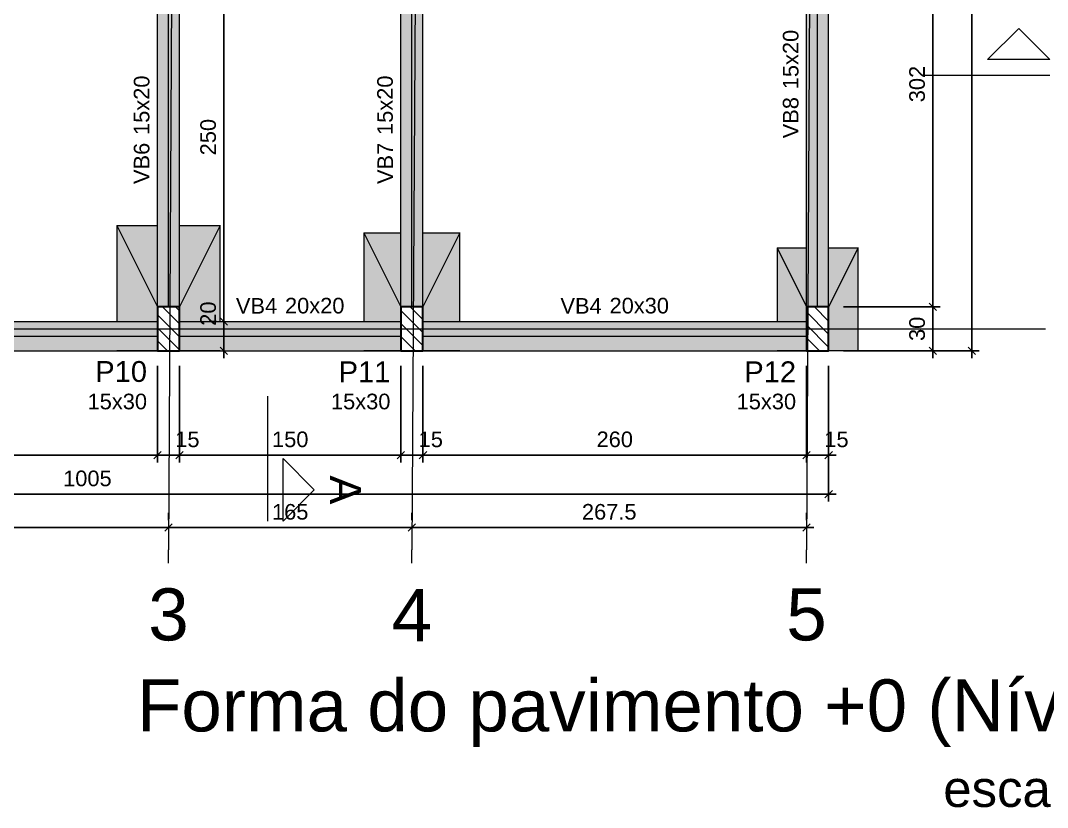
# Model space of a CAD drawing. Header units: inches. Extents: x -52 to 802, y -168 to 85.
# Drawn here: x 31.26 to 45.19, y 0.43 to 11.1 of the extents above; entities that cross this region are included whole.
import ezdxf

# ---------------------------------------------------------------- set-up
doc = ezdxf.new("R2010")
doc.units = ezdxf.units.IN
doc.header["$MEASUREMENT"] = 0
doc.linetypes.add('DOT2', pattern=[3.175, 0, -3.175])
for name, color, linetype, lineweight in [('FO-Cortes', 9, 'Continuous', 5), ('FO-Cotas', 5, 'Continuous', 5), ('FO-Eixos', 5, 'Continuous', 5), ('FO-Hachura das sapatas', 43, 'Continuous', 5), ('FO-Hachura pilar que passa', 19, 'Continuous', 5), ('FO-Hachura viga', 43, 'Continuous', 5), ('FO-Pilares', 4, 'Continuous', 30), ('FO-Seção das fundações', 9, 'Continuous', 5), ('FO-Textos das vigas', 7, 'Continuous', 5), ('FO-Textos dos pilares', 7, 'Continuous', 5), ('FO-Títulos', 1, 'Continuous', 20), ('FO-Vigas', 1, 'Continuous', 20), ('LC-Cotas', 7, 'Continuous', 5), ('LC-Eixos', 9, 'Continuous', 5), ('LC-Textos', 3, 'Continuous', 20)]:
    doc.layers.add(name, color=color, linetype=linetype, lineweight=lineweight)
doc.styles.add('Arial', font='arial.ttf')
doc.styles.get("Standard").update_dxf_attribs({"font": 'arial.ttf'})
doc.dimstyles.new('UM_50.000000', dxfattribs={"dimtxt": 0.18, "dimasz": 0.1, "dimexe": 0.1, "dimexo": 0.2, "dimgap": 0, "dimtad": 1, "dimtih": 1, "dimtoh": 1, "dimdec": 1, "dimlfac": 50, "dimzin": 0, "dimdsep": 46, "dimtxsty": 'Standard', "dimcen": 0.09, "dimdle": 0.1, "dimadec": 1, "dimazin": 2, "dimtfac": 1, "dimtdec": 4, "dimtofl": 0, "dimtmove": 0, "dimatfit": 3, "dimfxl": 1, "dimtolj": 1, "dimarcsym": 0})
pattern_1 = [(135, (22.11969, 6.61892), (-0.08838835, -0.08838835), [])]

# ---------------------------------------------------------------- blocks, each defined once
blk = doc.blocks.new('_Oblique')
at = {"color": 0, "linetype": 'ByBlock', "lineweight": -2}
blk.add_line((-0.5, -0.5), (0.5, 0.5), dxfattribs=at)
blk = doc.blocks.new('*D56')
at = {"layer": 'Defpoints', "color": 0, "transparency": 16777216}
for p in [(22.42, 6.619), (33.12, 6.619), (33.12, 5.207)]:
    blk.add_point(p, dxfattribs=at)
at = {"layer": 'FO-Cotas', "color": 0, "lineweight": -2, "transparency": 16777216}
for p, q in [((22.42, 6.419), (22.42, 5.107)), ((33.12, 6.419), (33.12, 5.107)), ((22.32, 5.207), (33.22, 5.207))]:
    blk.add_line(p, q, dxfattribs=at)
at = {"layer": 'FO-Cotas', "color": 0, "lineweight": -2, "transparency": 16777216, "xscale": 0.1, "yscale": 0.1, "zscale": 0.1, "rotation": 180}
blk.add_blockref('_Oblique', (22.42, 5.207), dxfattribs=at)
at = {"layer": 'FO-Cotas', "color": 0, "lineweight": -2, "transparency": 16777216, "xscale": 0.1, "yscale": 0.1, "zscale": 0.1}
blk.add_blockref('_Oblique', (33.12, 5.207), dxfattribs=at)
at = {"layer": 'FO-Cotas', "transparency": 16777216, "insert": (27.77, 5.419), "char_height": 0.2118, "attachment_point": 5, "rotation": 0.0057, "style": 'Arial'}
blk.add_mtext('\\A1;535', dxfattribs=at)
blk = doc.blocks.new('*D57')
at = {"layer": 'Defpoints', "color": 0, "transparency": 16777216}
for p in [(33.12, 6.619), (33.42, 6.619), (33.42, 5.207)]:
    blk.add_point(p, dxfattribs=at)
at = {"layer": 'FO-Cotas', "color": 0, "lineweight": -2, "transparency": 16777216}
for p, q in [((33.12, 6.419), (33.12, 5.107)), ((33.42, 6.419), (33.42, 5.107)), ((33.02, 5.207), (33.52, 5.207))]:
    blk.add_line(p, q, dxfattribs=at)
at = {"layer": 'FO-Cotas', "color": 0, "lineweight": -2, "transparency": 16777216, "xscale": 0.1, "yscale": 0.1, "zscale": 0.1, "rotation": 180}
blk.add_blockref('_Oblique', (33.12, 5.207), dxfattribs=at)
at = {"layer": 'FO-Cotas', "color": 0, "lineweight": -2, "transparency": 16777216, "xscale": 0.1, "yscale": 0.1, "zscale": 0.1}
blk.add_blockref('_Oblique', (33.42, 5.207), dxfattribs=at)
at = {"layer": 'FO-Cotas', "transparency": 16777216, "insert": (33.526, 5.419), "char_height": 0.2118, "attachment_point": 5, "rotation": 0.0057, "style": 'Arial'}
blk.add_mtext('\\A1;15', dxfattribs=at)
blk = doc.blocks.new('*D58')
at = {"layer": 'Defpoints', "color": 0, "transparency": 16777216}
for p in [(33.42, 6.619), (36.42, 6.619), (36.42, 5.207)]:
    blk.add_point(p, dxfattribs=at)
at = {"layer": 'FO-Cotas', "color": 0, "lineweight": -2, "transparency": 16777216}
for p, q in [((33.42, 6.419), (33.42, 5.107)), ((36.42, 6.419), (36.42, 5.107)), ((33.32, 5.207), (36.52, 5.207))]:
    blk.add_line(p, q, dxfattribs=at)
at = {"layer": 'FO-Cotas', "color": 0, "lineweight": -2, "transparency": 16777216, "xscale": 0.1, "yscale": 0.1, "zscale": 0.1, "rotation": 180}
blk.add_blockref('_Oblique', (33.42, 5.207), dxfattribs=at)
at = {"layer": 'FO-Cotas', "color": 0, "lineweight": -2, "transparency": 16777216, "xscale": 0.1, "yscale": 0.1, "zscale": 0.1}
blk.add_blockref('_Oblique', (36.42, 5.207), dxfattribs=at)
at = {"layer": 'FO-Cotas', "transparency": 16777216, "insert": (34.92, 5.419), "char_height": 0.2118, "attachment_point": 5, "rotation": 0.0057, "style": 'Arial'}
blk.add_mtext('\\A1;150', dxfattribs=at)
blk = doc.blocks.new('*D59')
at = {"layer": 'Defpoints', "color": 0, "transparency": 16777216}
for p in [(36.42, 6.619), (36.72, 6.619), (36.72, 5.207)]:
    blk.add_point(p, dxfattribs=at)
at = {"layer": 'FO-Cotas', "color": 0, "lineweight": -2, "transparency": 16777216}
for p, q in [((36.42, 6.419), (36.42, 5.107)), ((36.72, 6.419), (36.72, 5.107)), ((36.32, 5.207), (36.82, 5.207))]:
    blk.add_line(p, q, dxfattribs=at)
at = {"layer": 'FO-Cotas', "color": 0, "lineweight": -2, "transparency": 16777216, "xscale": 0.1, "yscale": 0.1, "zscale": 0.1, "rotation": 180}
blk.add_blockref('_Oblique', (36.42, 5.207), dxfattribs=at)
at = {"layer": 'FO-Cotas', "color": 0, "lineweight": -2, "transparency": 16777216, "xscale": 0.1, "yscale": 0.1, "zscale": 0.1}
blk.add_blockref('_Oblique', (36.72, 5.207), dxfattribs=at)
at = {"layer": 'FO-Cotas', "transparency": 16777216, "insert": (36.826, 5.419), "char_height": 0.2118, "attachment_point": 5, "rotation": 0.0057, "style": 'Arial'}
blk.add_mtext('\\A1;15', dxfattribs=at)
blk = doc.blocks.new('*D60')
at = {"layer": 'Defpoints', "color": 0, "transparency": 16777216}
for p in [(36.72, 6.619), (41.92, 6.619), (41.92, 5.207)]:
    blk.add_point(p, dxfattribs=at)
at = {"layer": 'FO-Cotas', "color": 0, "lineweight": -2, "transparency": 16777216}
for p, q in [((36.72, 6.419), (36.72, 5.107)), ((41.92, 6.419), (41.92, 5.107)), ((36.62, 5.207), (42.02, 5.207))]:
    blk.add_line(p, q, dxfattribs=at)
at = {"layer": 'FO-Cotas', "color": 0, "lineweight": -2, "transparency": 16777216, "xscale": 0.1, "yscale": 0.1, "zscale": 0.1, "rotation": 180}
blk.add_blockref('_Oblique', (36.72, 5.207), dxfattribs=at)
at = {"layer": 'FO-Cotas', "color": 0, "lineweight": -2, "transparency": 16777216, "xscale": 0.1, "yscale": 0.1, "zscale": 0.1}
blk.add_blockref('_Oblique', (41.92, 5.207), dxfattribs=at)
at = {"layer": 'FO-Cotas', "transparency": 16777216, "insert": (39.32, 5.419), "char_height": 0.2118, "attachment_point": 5, "rotation": 0.0057, "style": 'Arial'}
blk.add_mtext('\\A1;260', dxfattribs=at)
blk = doc.blocks.new('*D61')
at = {"layer": 'Defpoints', "color": 0, "transparency": 16777216}
for p in [(41.92, 6.619), (42.22, 6.619), (42.22, 5.207)]:
    blk.add_point(p, dxfattribs=at)
at = {"layer": 'FO-Cotas', "color": 0, "lineweight": -2, "transparency": 16777216}
for p, q in [((41.92, 6.419), (41.92, 5.107)), ((42.22, 6.419), (42.22, 5.107)), ((41.82, 5.207), (42.32, 5.207))]:
    blk.add_line(p, q, dxfattribs=at)
at = {"layer": 'FO-Cotas', "color": 0, "lineweight": -2, "transparency": 16777216, "xscale": 0.1, "yscale": 0.1, "zscale": 0.1, "rotation": 180}
blk.add_blockref('_Oblique', (41.92, 5.207), dxfattribs=at)
at = {"layer": 'FO-Cotas', "color": 0, "lineweight": -2, "transparency": 16777216, "xscale": 0.1, "yscale": 0.1, "zscale": 0.1}
blk.add_blockref('_Oblique', (42.22, 5.207), dxfattribs=at)
at = {"layer": 'FO-Cotas', "transparency": 16777216, "insert": (42.326, 5.419), "char_height": 0.2118, "attachment_point": 5, "rotation": 0.0057, "style": 'Arial'}
blk.add_mtext('\\A1;15', dxfattribs=at)
blk = doc.blocks.new('*D62')
at = {"layer": 'Defpoints', "color": 0, "transparency": 16777216}
for p in [(22.12, 6.619), (42.22, 6.619), (42.22, 4.677)]:
    blk.add_point(p, dxfattribs=at)
at = {"layer": 'FO-Cotas', "color": 0, "lineweight": -2, "transparency": 16777216}
for p, q in [((22.12, 6.419), (22.12, 4.577)), ((42.22, 6.419), (42.22, 4.577)), ((22.02, 4.677), (42.32, 4.677))]:
    blk.add_line(p, q, dxfattribs=at)
at = {"layer": 'FO-Cotas', "color": 0, "lineweight": -2, "transparency": 16777216, "xscale": 0.1, "yscale": 0.1, "zscale": 0.1, "rotation": 180}
blk.add_blockref('_Oblique', (22.12, 4.677), dxfattribs=at)
at = {"layer": 'FO-Cotas', "color": 0, "lineweight": -2, "transparency": 16777216, "xscale": 0.1, "yscale": 0.1, "zscale": 0.1}
blk.add_blockref('_Oblique', (42.22, 4.677), dxfattribs=at)
at = {"layer": 'FO-Cotas', "transparency": 16777216, "insert": (32.17, 4.889), "char_height": 0.2118, "attachment_point": 5, "rotation": 0.0057, "style": 'Arial'}
blk.add_mtext('\\A1;1005', dxfattribs=at)
blk = doc.blocks.new('*D69')
at = {"layer": 'Defpoints', "color": 0, "transparency": 16777216}
for p in [(42.22, 7.219), (43.632, 7.219), (42.22, 6.619)]:
    blk.add_point(p, dxfattribs=at)
at = {"layer": 'FO-Cotas', "color": 0, "lineweight": -2, "transparency": 16777216}
for p, q in [((43.632, 6.519), (43.632, 7.319)), ((42.42, 7.219), (43.732, 7.219)), ((42.42, 6.619), (43.732, 6.619))]:
    blk.add_line(p, q, dxfattribs=at)
at = {"layer": 'FO-Cotas', "color": 0, "lineweight": -2, "transparency": 16777216, "xscale": 0.1, "yscale": 0.1, "zscale": 0.1}
for p, rotation in [((43.632, 7.219), 90), ((43.632, 6.619), 270)]:
    blk.add_blockref('_Oblique', p, dxfattribs=dict(at, rotation=rotation))
at = {"layer": 'FO-Cotas', "transparency": 16777216, "insert": (43.42, 6.919), "char_height": 0.2118, "attachment_point": 5, "rotation": 90, "style": 'Arial'}
blk.add_mtext('\\A1;30', dxfattribs=at)
blk = doc.blocks.new('*D70')
at = {"layer": 'Defpoints', "color": 0, "transparency": 16777216}
for p in [(42.22, 13.259), (43.632, 13.259), (42.22, 7.219)]:
    blk.add_point(p, dxfattribs=at)
at = {"layer": 'FO-Cotas', "color": 0, "lineweight": -2, "transparency": 16777216}
for p, q in [((42.42, 13.259), (43.732, 13.259)), ((43.632, 7.119), (43.632, 13.359)), ((42.42, 7.219), (43.732, 7.219))]:
    blk.add_line(p, q, dxfattribs=at)
at = {"layer": 'FO-Cotas', "color": 0, "lineweight": -2, "transparency": 16777216, "xscale": 0.1, "yscale": 0.1, "zscale": 0.1}
for p, rotation in [((43.632, 13.259), 90), ((43.632, 7.219), 270)]:
    blk.add_blockref('_Oblique', p, dxfattribs=dict(at, rotation=rotation))
at = {"layer": 'FO-Cotas', "transparency": 16777216, "insert": (43.42, 10.239), "char_height": 0.2118, "attachment_point": 5, "rotation": 90, "style": 'Arial'}
blk.add_mtext('\\A1;302', dxfattribs=at)
blk = doc.blocks.new('*D74')
at = {"layer": 'Defpoints', "color": 0, "transparency": 16777216}
for p in [(42.22, 16.459), (44.161, 16.459), (42.22, 6.619)]:
    blk.add_point(p, dxfattribs=at)
at = {"layer": 'FO-Cotas', "color": 0, "lineweight": -2, "transparency": 16777216}
for p, q in [((42.42, 16.459), (44.261, 16.459)), ((44.161, 6.519), (44.161, 16.559)), ((42.42, 6.619), (44.261, 6.619))]:
    blk.add_line(p, q, dxfattribs=at)
at = {"layer": 'FO-Cotas', "color": 0, "lineweight": -2, "transparency": 16777216, "xscale": 0.1, "yscale": 0.1, "zscale": 0.1}
for p, rotation in [((44.161, 16.459), 90), ((44.161, 6.619), 270)]:
    blk.add_blockref('_Oblique', p, dxfattribs=dict(at, rotation=rotation))
at = {"layer": 'FO-Cotas', "transparency": 16777216, "insert": (43.949, 11.539), "char_height": 0.2118, "attachment_point": 5, "rotation": 90, "style": 'Arial'}
blk.add_mtext('\\A1;492', dxfattribs=at)
blk = doc.blocks.new('*D77')
at = {"layer": 'Defpoints', "color": 0, "transparency": 16777216}
for p in [(34.02, 7.019), (34.02, 7.019), (34.02, 6.619)]:
    blk.add_point(p, dxfattribs=at)
at = {"layer": 'FO-Cotas', "color": 0, "lineweight": -2, "transparency": 16777216}
for p, q in [((34.02, 6.519), (34.02, 7.119)), ((33.82, 7.019), (33.92, 7.019)), ((33.82, 6.619), (33.92, 6.619))]:
    blk.add_line(p, q, dxfattribs=at)
at = {"layer": 'FO-Cotas', "color": 0, "lineweight": -2, "transparency": 16777216, "xscale": 0.1, "yscale": 0.1, "zscale": 0.1}
for p, rotation in [((34.02, 7.019), 90), ((34.02, 6.619), 270)]:
    blk.add_blockref('_Oblique', p, dxfattribs=dict(at, rotation=rotation))
at = {"layer": 'FO-Cotas', "transparency": 16777216, "insert": (33.808, 7.125), "char_height": 0.2118, "attachment_point": 5, "rotation": 90, "style": 'Arial'}
blk.add_mtext('\\A1;20', dxfattribs=at)
blk = doc.blocks.new('*D78')
at = {"layer": 'Defpoints', "color": 0, "transparency": 16777216}
for p in [(34.02, 12.019), (34.02, 12.019), (34.02, 7.019)]:
    blk.add_point(p, dxfattribs=at)
at = {"layer": 'FO-Cotas', "color": 0, "lineweight": -2, "transparency": 16777216}
for p, q in [((34.02, 6.919), (34.02, 12.119)), ((33.82, 12.019), (33.92, 12.019)), ((33.82, 7.019), (33.92, 7.019))]:
    blk.add_line(p, q, dxfattribs=at)
at = {"layer": 'FO-Cotas', "color": 0, "lineweight": -2, "transparency": 16777216, "xscale": 0.1, "yscale": 0.1, "zscale": 0.1}
for p, rotation in [((34.02, 12.019), 90), ((34.02, 7.019), 270)]:
    blk.add_blockref('_Oblique', p, dxfattribs=dict(at, rotation=rotation))
at = {"layer": 'FO-Cotas', "transparency": 16777216, "insert": (33.808, 9.519), "char_height": 0.2118, "attachment_point": 5, "rotation": 90, "style": 'Arial'}
blk.add_mtext('\\A1;250', dxfattribs=at)
blk = doc.blocks.new('*D88')
at = {"layer": 'Defpoints', "color": 0, "transparency": 16777216}
for p in [(27.32, 4.224), (33.27, 4.224), (33.27, 4.224)]:
    blk.add_point(p, dxfattribs=at)
at = {"layer": 'LC-Cotas', "color": 0, "lineweight": -2, "transparency": 16777216}
for p, q in [((27.32, 4.424), (27.32, 4.324)), ((33.27, 4.424), (33.27, 4.324)), ((27.22, 4.224), (33.37, 4.224))]:
    blk.add_line(p, q, dxfattribs=at)
at = {"layer": 'LC-Cotas', "color": 0, "lineweight": -2, "transparency": 16777216, "xscale": 0.1, "yscale": 0.1, "zscale": 0.1, "rotation": 180}
blk.add_blockref('_Oblique', (27.32, 4.224), dxfattribs=at)
at = {"layer": 'LC-Cotas', "color": 0, "lineweight": -2, "transparency": 16777216, "xscale": 0.1, "yscale": 0.1, "zscale": 0.1}
blk.add_blockref('_Oblique', (33.27, 4.224), dxfattribs=at)
at = {"layer": 'LC-Cotas', "transparency": 16777216, "insert": (30.295, 4.436), "char_height": 0.2118, "attachment_point": 5, "rotation": 0.0057, "style": 'Arial'}
blk.add_mtext('\\A1;297.5', dxfattribs=at)
blk = doc.blocks.new('*D89')
at = {"layer": 'Defpoints', "color": 0, "transparency": 16777216}
for p in [(33.27, 4.224), (36.57, 4.224), (36.57, 4.224)]:
    blk.add_point(p, dxfattribs=at)
at = {"layer": 'LC-Cotas', "color": 0, "lineweight": -2, "transparency": 16777216}
for p, q in [((33.27, 4.424), (33.27, 4.324)), ((36.57, 4.424), (36.57, 4.324)), ((33.17, 4.224), (36.67, 4.224))]:
    blk.add_line(p, q, dxfattribs=at)
at = {"layer": 'LC-Cotas', "color": 0, "lineweight": -2, "transparency": 16777216, "xscale": 0.1, "yscale": 0.1, "zscale": 0.1, "rotation": 180}
blk.add_blockref('_Oblique', (33.27, 4.224), dxfattribs=at)
at = {"layer": 'LC-Cotas', "color": 0, "lineweight": -2, "transparency": 16777216, "xscale": 0.1, "yscale": 0.1, "zscale": 0.1}
blk.add_blockref('_Oblique', (36.57, 4.224), dxfattribs=at)
at = {"layer": 'LC-Cotas', "transparency": 16777216, "insert": (34.92, 4.436), "char_height": 0.2118, "attachment_point": 5, "rotation": 0.0057, "style": 'Arial'}
blk.add_mtext('\\A1;165', dxfattribs=at)
blk = doc.blocks.new('*D90')
at = {"layer": 'Defpoints', "color": 0, "transparency": 16777216}
for p in [(36.57, 4.224), (41.92, 4.224), (41.92, 4.224)]:
    blk.add_point(p, dxfattribs=at)
at = {"layer": 'LC-Cotas', "color": 0, "lineweight": -2, "transparency": 16777216}
for p, q in [((36.57, 4.424), (36.57, 4.324)), ((41.92, 4.424), (41.92, 4.324)), ((36.47, 4.224), (42.02, 4.224))]:
    blk.add_line(p, q, dxfattribs=at)
at = {"layer": 'LC-Cotas', "color": 0, "lineweight": -2, "transparency": 16777216, "xscale": 0.1, "yscale": 0.1, "zscale": 0.1, "rotation": 180}
blk.add_blockref('_Oblique', (36.57, 4.224), dxfattribs=at)
at = {"layer": 'LC-Cotas', "color": 0, "lineweight": -2, "transparency": 16777216, "xscale": 0.1, "yscale": 0.1, "zscale": 0.1}
blk.add_blockref('_Oblique', (41.92, 4.224), dxfattribs=at)
at = {"layer": 'LC-Cotas', "transparency": 16777216, "insert": (39.245, 4.436), "char_height": 0.2118, "attachment_point": 5, "rotation": 0.0057, "style": 'Arial'}
blk.add_mtext('\\A1;267.5', dxfattribs=at)

msp = doc.modelspace()

# ---------------------------------------------------------------- hatches: boundary and pattern name
at = {"layer": 'FO-Hachura das sapatas', "linetype": 'Continuous'}
h = msp.add_hatch(color=256, dxfattribs=at)
h.paths.add_polyline_path([(33.9697, 8.3189), (32.5697, 8.3189), (32.5697, 6.6189), (33.9697, 6.6189), (33.9697, 8.3189)])
h.paths.add_polyline_path([(33.1197, 8.3189), (33.1197, 7.0189), (32.5697, 7.0189), (32.5697, 6.6189), (33.9697, 6.6189), (33.9697, 7.0189), (33.4197, 7.0189), (33.4197, 8.3189), (33.1197, 8.3189)], flags=0)
h = msp.add_hatch(color=256, dxfattribs=at)
h.paths.add_polyline_path([(37.2197, 8.2189), (35.9197, 8.2189), (35.9197, 6.6189), (37.2197, 6.6189), (37.2197, 8.2189)])
h.paths.add_polyline_path([(36.4197, 8.2189), (36.4197, 7.0189), (35.9197, 7.0189), (35.9197, 6.6189), (37.2197, 6.6189), (37.2197, 7.0189), (36.7197, 7.0189), (36.7197, 8.2189), (36.4197, 8.2189)], flags=0)
h = msp.add_hatch(color=256, dxfattribs=at)
h.paths.add_polyline_path([(42.6197, 8.0189), (41.5197, 8.0189), (41.5197, 6.6189), (42.6197, 6.6189), (42.6197, 8.0189)])
h.paths.add_polyline_path([(41.5197, 7.0189), (41.5197, 6.6189), (42.2197, 6.6189), (42.2197, 8.0189), (41.9197, 8.0189), (41.9197, 7.0189), (41.5197, 7.0189)], flags=0)
at = {"layer": 'FO-Hachura pilar que passa', "linetype": 'Continuous'}
h = msp.add_hatch(dxfattribs=at)
h.set_pattern_fill('ANSI31', color=256, angle=90, style=0)
h.set_pattern_definition(pattern_1)
h.paths.add_polyline_path([(33.4197, 6.6191), (33.4197, 7.2189), (33.1197, 7.2189), (33.1197, 6.6189), (33.4197, 6.6191)])
h = msp.add_hatch(dxfattribs=at)
h.set_pattern_fill('ANSI31', color=256, angle=90, style=0)
h.set_pattern_definition(pattern_1)
h.paths.add_polyline_path([(36.7197, 7.2189), (36.5697, 7.2189), (36.4197, 7.2189), (36.4197, 6.9189), (36.4197, 6.6189), (36.5697, 6.6189), (36.7197, 6.6189), (36.7197, 6.9189)])
h = msp.add_hatch(dxfattribs=at)
h.set_pattern_fill('ANSI31', color=256, angle=90, style=0)
h.set_pattern_definition(pattern_1)
h.paths.add_polyline_path([(42.2197, 7.2189), (41.9197, 7.2187), (41.9197, 6.6189), (42.2197, 6.6189), (42.2197, 7.2189)])
at = {"layer": 'FO-Hachura viga', "linetype": 'Continuous'}
for points in [[(42.2197, 13.2589), (42.2197, 13.2589), (41.9197, 13.2589), (41.9197, 7.2189), (42.2197, 7.2189), (42.2197, 13.2589)], [(33.4197, 12.0189), (33.4197, 12.0189), (33.2697, 12.1689), (33.1197, 12.1689), (33.1197, 7.2189), (33.4197, 7.2189), (33.4197, 12.0189)], [(36.7197, 12.1689), (36.7197, 12.1689), (36.5697, 12.1689), (36.4197, 12.0189), (36.4197, 7.2189), (36.7197, 7.2189), (36.7197, 12.1689)], [(33.1197, 7.0189), (33.1197, 7.0189), (22.4197, 7.0189), (22.4197, 6.6189), (33.1197, 6.6189), (33.1197, 7.0189)], [(36.4197, 7.0189), (36.4197, 7.0189), (33.4197, 7.0189), (33.4197, 6.6189), (36.4197, 6.6189), (36.4197, 7.0189)], [(41.9197, 7.0189), (41.9197, 7.0189), (36.7197, 7.0189), (36.7197, 6.6189), (41.9197, 6.6189), (41.9197, 7.0189)]]:
    msp.add_hatch(color=256, dxfattribs=at).paths.add_polyline_path(points)

# ---------------------------------------------------------------- linework, layer by layer
at = {"layer": 'FO-Cortes'}
for p, q in [((43.5256, 10.3589), (45.22, 10.3589)), ((34.6109, 6.0057), (34.6109, 4.3113))]:
    msp.add_line(p, q, dxfattribs=at)
at = {"layer": 'FO-Cortes', "linetype": 'Continuous'}
for points in [[(45.22, 10.5707), (44.3728, 10.5707), (44.7964, 10.9943), (45.22, 10.5707)], [(34.8227, 4.3113), (34.8227, 5.1585), (35.2463, 4.7349), (34.8227, 4.3113)]]:
    msp.add_lwpolyline(points, close=True, dxfattribs=at)
at = {"layer": 'FO-Eixos'}
for p, q in [((42.0697, 7.2189), (42.0697, 13.2589)), ((33.2697, 7.2189), (33.2697, 12.1689)), ((36.5697, 7.2189), (36.5697, 12.1689)), ((22.4197, 6.8189), (33.1197, 6.8189)), ((33.4197, 6.8189), (36.4197, 6.8189)), ((36.7197, 6.8189), (41.9197, 6.8189))]:
    msp.add_line(p, q, dxfattribs=at)
at = {"layer": 'FO-Pilares'}
for points in [[(33.4197, 7.2189), (33.1197, 7.2189), (33.1197, 6.6189), (33.4197, 6.6189), (33.4197, 7.2189)], [(36.7197, 7.2189), (36.5697, 7.2189), (36.4197, 7.2189), (36.4197, 6.9189), (36.4197, 6.6189), (36.5697, 6.6189), (36.7197, 6.6189), (36.7197, 6.9189), (36.7197, 7.2189)], [(41.9197, 6.6189), (42.2197, 6.6189), (42.2197, 7.2189), (41.9197, 7.2189), (41.9197, 6.6189)]]:
    msp.add_lwpolyline(points, close=True, dxfattribs=at)
at = {"layer": 'FO-Seção das fundações'}
for p, q in [((32.5697, 8.3189), (33.1197, 7.2189)), ((33.9697, 8.3189), (33.4197, 7.2189)), ((35.9197, 8.2189), (36.4197, 7.2189)), ((37.2197, 8.2189), (36.7197, 7.2189)), ((41.5197, 8.0189), (41.9197, 7.2189)), ((42.6197, 8.0189), (42.2197, 7.2189)), ((32.5697, 6.6189), (33.1197, 6.6189)), ((33.9697, 6.6189), (33.4197, 6.6189)), ((35.9197, 6.6189), (36.4197, 6.6189)), ((37.2197, 6.6189), (36.7197, 6.6189)), ((41.5197, 6.6189), (41.9197, 6.6189)), ((42.6197, 6.6189), (42.2197, 6.6189))]:
    msp.add_line(p, q, dxfattribs=at)
for points in [[(32.5697, 8.3189), (32.5697, 7.0189)], [(32.5697, 8.3189), (33.1197, 8.3189)], [(33.4197, 8.3189), (33.9697, 8.3189)], [(33.9697, 7.0189), (33.9697, 8.3189)], [(35.9197, 8.2189), (35.9197, 7.0189)], [(35.9197, 8.2189), (36.4197, 8.2189)], [(36.7197, 8.2189), (37.2197, 8.2189)], [(37.2197, 7.0189), (37.2197, 8.2189)], [(41.5197, 8.0189), (41.5197, 7.0189)], [(41.5197, 8.0189), (41.9197, 8.0189)], [(42.2197, 8.0189), (42.6197, 8.0189)], [(42.6197, 6.6189), (42.6197, 8.0189)], [(33.9697, 6.6189), (32.5697, 6.6189)], [(37.2197, 6.6189), (35.9197, 6.6189)], [(42.6197, 6.6189), (41.5197, 6.6189)]]:
    msp.add_lwpolyline(points, dxfattribs=at)
at = {"layer": 'FO-Vigas'}
for p, q in [((41.9197, 7.2189), (41.9197, 13.2589)), ((42.2197, 7.2189), (42.2197, 13.2589)), ((33.1197, 7.2189), (33.1197, 12.1689)), ((36.7197, 7.2189), (36.7197, 12.1689)), ((33.4197, 7.2189), (33.4197, 12.0189)), ((36.4197, 7.2189), (36.4197, 12.0189)), ((22.4197, 7.0189), (33.1197, 7.0189)), ((33.4197, 7.0189), (36.4197, 7.0189)), ((36.7197, 7.0189), (41.9197, 7.0189)), ((22.4197, 6.6189), (33.1197, 6.6189)), ((33.4197, 6.6189), (36.4197, 6.6189)), ((36.7197, 6.6189), (41.9197, 6.6189))]:
    msp.add_line(p, q, dxfattribs=at)
at = {"layer": 'LC-Eixos'}
for p, q in [((33.3546, 18.8276), (33.2697, 3.9241)), ((36.6546, 18.8276), (36.5697, 3.9241)), ((42.0046, 18.8276), (41.9197, 3.9241)), ((18.9976, 6.9189), (43.6594, 6.9189)), ((43.6594, 6.9189), (45.1594, 6.9189)), ((33.2697, 3.742), (33.2697, 3.9241)), ((36.5697, 3.742), (36.5697, 3.9241)), ((41.9197, 3.742), (41.9197, 3.9241))]:
    msp.add_line(p, q, dxfattribs=at)

# ---------------------------------------------------------------- texts
at = {"layer": 'FO-Cortes', "linetype": 'DOT2', "ltscale": 0.05, "insert": (35.4581, 4.7349), "char_height": 0.4236, "width": 0.790401, "attachment_point": 8, "rotation": 270, "line_spacing_factor": 0.798, "style": 'Arial'}
msp.add_mtext('A', dxfattribs=at)
at = {"layer": 'FO-Textos das vigas', "char_height": 0.2118, "rotation": 90, "line_spacing_factor": 0.798, "style": 'Arial'}
for s, insert, width, attachment_point in [('15x20', (41.8138, 10.1681), 1.606765, 7), ('15x20', (33.0138, 9.5481), 1.606765, 7), ('15x20', (36.3138, 9.5481), 1.606765, 7), ('VB8', (41.8138, 10.0622), 1.119254, 9), ('VB6', (33.0138, 9.4422), 1.119254, 9), ('VB7', (36.3138, 9.4422), 1.119254, 9)]:
    msp.add_mtext(s, dxfattribs=dict(at, insert=insert, width=width, attachment_point=attachment_point))
at = {"layer": 'FO-Textos das vigas', "char_height": 0.2118, "line_spacing_factor": 0.798, "style": 'Arial'}
for s, insert, width, attachment_point in [('VB4', (34.743, 7.1248), 1.119254, 9), ('20x20', (34.8489, 7.1248), 1.606765, 7), ('VB4', (39.143, 7.1248), 1.119254, 9), ('20x30', (39.2489, 7.1248), 1.606765, 7)]:
    msp.add_mtext(s, dxfattribs=dict(at, insert=insert, width=width, attachment_point=attachment_point))
at = {"layer": 'FO-Textos dos pilares', "attachment_point": 9, "line_spacing_factor": 0.798, "style": 'Arial'}
for s, insert, char_height, width in [('P10', (32.9785, 6.1953), 0.2824, 0.965405), ('P11', (36.2785, 6.1953), 0.2824, 1.403876), ('P12', (41.7785, 6.1953), 0.2824, 1.403876), ('15x30', (32.9785, 5.8247), 0.2118, 1.606765), ('15x30', (36.2785, 5.8247), 0.2118, 1.606765), ('15x30', (41.7785, 5.8247), 0.2118, 1.606765)]:
    msp.add_mtext(s, dxfattribs=dict(at, insert=insert, char_height=char_height, width=width))
at = {"layer": 'FO-Títulos', "insert": (47.2838, 1.2461), "char_height": 0.706, "width": 29.02965, "attachment_point": 9, "line_spacing_factor": 0.798, "style": 'Arial'}
msp.add_mtext('Forma do pavimento +0 (Nível 0)', dxfattribs=at)
at = {"layer": 'LC-Textos', "linetype": 'Continuous', "line_spacing_factor": 0.798, "style": 'Arial'}
for s, insert, char_height, width, attachment_point in [('3', (33.2697, 2.683), 0.706, 1.101658, 8), ('4', (36.5697, 2.683), 0.706, 1.101658, 8), ('5', (41.9197, 2.683), 0.706, 1.101658, 8), ('escala 1:50', (43.7739, 0.4278), 0.4942, 3.464164, 7)]:
    msp.add_mtext(s, dxfattribs=dict(at, insert=insert, char_height=char_height, width=width, attachment_point=attachment_point))

# ---------------------------------------------------------------- dimensions: what is measured, and where the dimension line sits
at = {"layer": 'FO-Cotas'}
for base, p1, p2, picture, middle in [((44.1612, 16.4589), (42.2197, 6.6189), (42.2197, 16.4589), '*D74', (43.9494, 11.5389)), ((43.6317, 13.2589), (42.2197, 7.2189), (42.2197, 13.2589), '*D70', (43.4199, 10.2389)), ((34.0197, 12.0189), (34.0197, 7.0189), (34.0197, 12.0189), '*D78', (33.8079, 9.5189)), ((34.0197, 7.0189), (34.0197, 6.6189), (34.0197, 7.0189), '*D77', (33.8079, 7.1248)), ((43.6317, 7.2189), (42.2197, 6.6189), (42.2197, 7.2189), '*D69', (43.4199, 6.9189))]:
    dim = msp.add_linear_dim(base=base, p1=p1, p2=p2, angle=90, dimstyle='UM_50.000000', override={"dimtxt": 0.2118, "dimasz": 0.1, "dimexe": 0.1, "dimexo": 0.2, "dimtad": 1, "dimtih": 0, "dimtoh": 0, "dimdec": 1, "dimlfac": 50, "dimzin": 8, "dimtxsty": 'Arial', "dimblk": 'Oblique', "dimblk1": 'Oblique', "dimblk2": 'Oblique', "dimsah": 1, "dimdle": 0.1, "dimse1": 0, "dimse2": 0, "dimclrt": 256, "dimadec": 1, "dimazin": 3, "dimtmove": 2, "dimldrblk": 'Oblique'}, dxfattribs=at)
    dim.commit()
    dim.dimension.update_dxf_attribs({"geometry": picture, "text_midpoint": middle, "dimtype": 160, "text_rotation": 90})
for base, p1, p2, picture, middle in [((42.2197, 4.6774), (22.1197, 6.6189), (42.2197, 6.6189), '*D62', (32.1697, 4.8892)), ((33.1197, 5.2069), (22.4197, 6.6189), (33.1197, 6.6189), '*D56', (27.7697, 5.4187)), ((33.4197, 5.2069), (33.1197, 6.6189), (33.4197, 6.6191), '*D57', (33.5256, 5.4187)), ((36.4197, 5.2069), (33.4197, 6.6191), (36.4197, 6.6189), '*D58', (34.9197, 5.4187)), ((36.7197, 5.2069), (36.4197, 6.6189), (36.7197, 6.6189), '*D59', (36.8256, 5.4187)), ((41.9197, 5.2069), (36.7197, 6.6189), (41.9197, 6.6189), '*D60', (39.3197, 5.4187)), ((42.2197, 5.2069), (41.9197, 6.6189), (42.2197, 6.6189), '*D61', (42.3256, 5.4187))]:
    dim = msp.add_linear_dim(base=base, p1=p1, p2=p2, dimstyle='UM_50.000000', override={"dimtxt": 0.2118, "dimasz": 0.1, "dimexe": 0.1, "dimexo": 0.2, "dimtad": 1, "dimtih": 0, "dimtoh": 0, "dimdec": 1, "dimlfac": 50, "dimzin": 8, "dimtxsty": 'Arial', "dimblk": 'Oblique', "dimblk1": 'Oblique', "dimblk2": 'Oblique', "dimsah": 1, "dimdle": 0.1, "dimse1": 0, "dimse2": 0, "dimclrt": 256, "dimadec": 1, "dimazin": 3, "dimtmove": 2, "dimldrblk": 'Oblique'}, dxfattribs=at)
    dim.commit()
    dim.dimension.update_dxf_attribs({"geometry": picture, "text_midpoint": middle, "dimtype": 160, "text_rotation": 0.00573})
at = {"layer": 'LC-Cotas'}
for base, p1, p2, picture, middle in [((33.2697, 4.2241), (27.3197, 4.2241), (33.2697, 4.2241), '*D88', (30.2947, 4.4359)), ((36.5697, 4.2241), (33.2697, 4.2241), (36.5697, 4.2241), '*D89', (34.9197, 4.4359)), ((41.9197, 4.2241), (36.5697, 4.2241), (41.9197, 4.2241), '*D90', (39.2447, 4.4359))]:
    dim = msp.add_linear_dim(base=base, p1=p1, p2=p2, dimstyle='UM_50.000000', override={"dimtxt": 0.2118, "dimasz": 0.1, "dimexe": 0.1, "dimexo": 0.2, "dimtad": 1, "dimtih": 0, "dimtoh": 0, "dimdec": 1, "dimlfac": 50, "dimzin": 8, "dimtxsty": 'Arial', "dimblk": 'Oblique', "dimblk1": 'Oblique', "dimblk2": 'Oblique', "dimsah": 1, "dimdle": 0.1, "dimse1": 0, "dimse2": 0, "dimclrt": 256, "dimadec": 1, "dimazin": 3, "dimtmove": 2, "dimldrblk": 'Oblique'}, dxfattribs=at)
    dim.commit()
    dim.dimension.update_dxf_attribs({"geometry": picture, "text_midpoint": middle, "dimtype": 160, "text_rotation": 0.00573})

doc.saveas('drawing.dxf')
